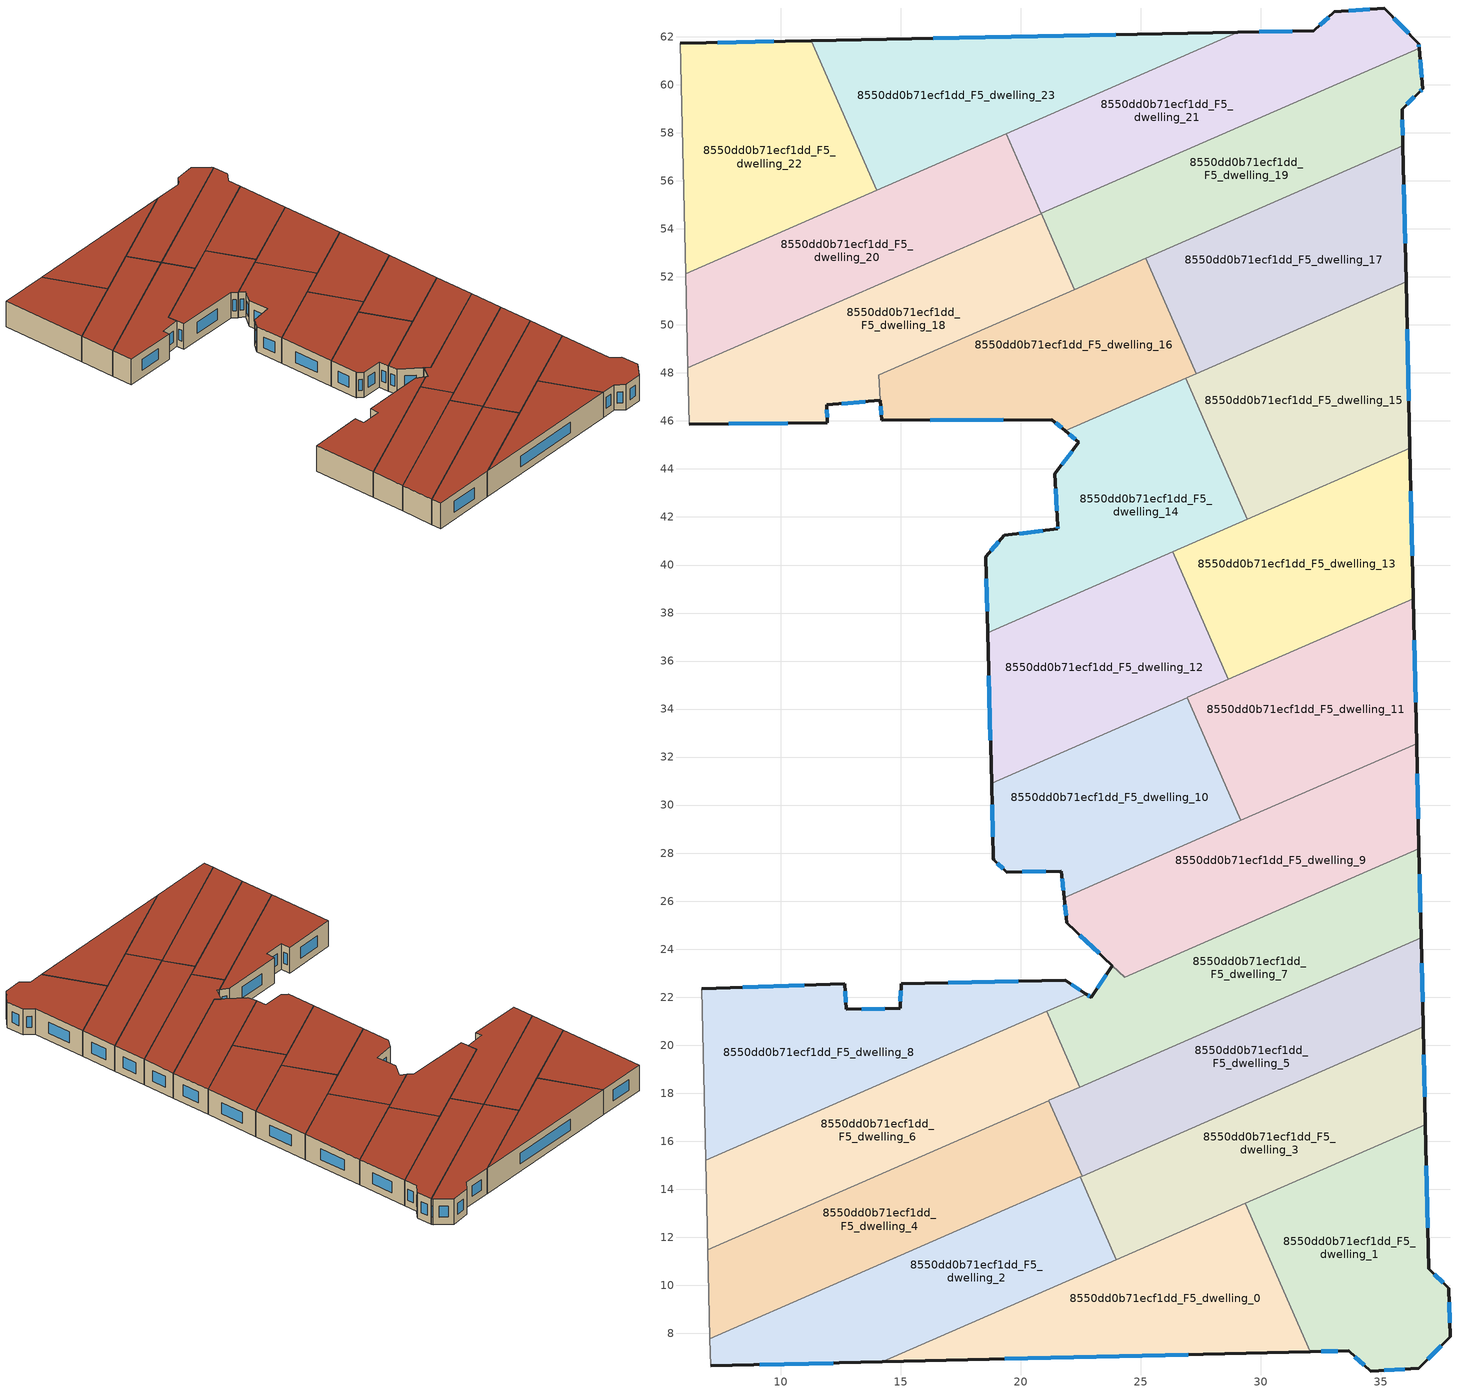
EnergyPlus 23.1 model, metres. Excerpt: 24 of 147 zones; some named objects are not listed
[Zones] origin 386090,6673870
8550dd0b71ecf1dd_F5_dwelling_0
 floor to 8550dd0b71ecf1dd_F4_dwelling_0 (EU_floor_Construction): 29.36,13.42 32.06,7.23 14.24,6.81 z15
 wall outside (EU_wall_Construction): 14.24,6.81 32.06,7.23 z15:18
 wall to 8550dd0b71ecf1dd_F5_dwelling_1 (EU_wall_Construction): 32.06,7.23 29.36,13.42 z15:18
 wall to 8550dd0b71ecf1dd_F5_dwelling_2 (EU_wall_Construction): 23.99,11.07 14.24,6.81 z15:18
 wall to 8550dd0b71ecf1dd_F5_dwelling_3 (EU_wall_Construction): 29.36,13.42 23.99,11.07 z15:18
 window (EU_Window_Construction): 19.33,6.93 26.97,7.11 z15.86:17.14
 roof outside (EU_roof_Construction): 32.06,7.23 29.36,13.42 14.24,6.81 z18
8550dd0b71ecf1dd_F5_dwelling_1
 floor to 8550dd0b71ecf1dd_F4_dwelling_1 (EU_floor_Construction): 36.85,16.7 36.99,10.68 37.84,9.87 37.89,7.87 36.58,6.54 34.58,6.43 33.66,7.27 32.06,7.23 29.36,13.42 z15
 wall outside (EU_wall_Construction): 32.06,7.23 33.66,7.27 34.58,6.43 36.58,6.54 37.89,7.87 37.84,9.87 36.99,10.68 36.85,16.7 z15:18
 wall to 8550dd0b71ecf1dd_F5_dwelling_3 (EU_wall_Construction): 36.85,16.7 29.36,13.42 z15:18
 window (EU_Window_Construction): 35.15,6.46 36,6.51 / 33.92,7.03 34.32,6.67 / 32.52,7.24 33.2,7.26 / 36.95,12.4 36.89,14.98 / 37.6,10.1 37.23,10.45 / 37.88,8.44 37.85,9.29 / 36.95,6.92 37.52,7.49 z15.86:17.14
 roof outside (EU_roof_Construction): 36.58,6.54 37.89,7.87 37.84,9.87 36.99,10.68 36.85,16.7 29.36,13.42 32.06,7.23 33.66,7.27 34.58,6.43 z18
8550dd0b71ecf1dd_F5_dwelling_10
 floor to 8550dd0b71ecf1dd_F4_dwelling_10 (EU_floor_Construction): 26.94,34.48 29.17,29.37 21.81,26.15 21.69,27.25 19.42,27.21 18.87,27.72 18.86,27.78 18.78,30.92 z15
 wall outside (EU_wall_Construction): 18.78,30.92 18.86,27.78 18.87,27.72 19.42,27.21 21.69,27.25 21.81,26.15 z15:18
 wall to 8550dd0b71ecf1dd_F5_dwelling_11 (EU_wall_Construction): 29.17,29.37 26.94,34.48 z15:18
 wall to 8550dd0b71ecf1dd_F5_dwelling_9 (EU_wall_Construction): 21.81,26.15 29.17,29.37 z15:18
 wall to 8550dd0b71ecf1dd_F5_dwelling_12 (EU_wall_Construction): 26.94,34.48 18.78,30.92 z15:18
 window (EU_Window_Construction): 21.72,26.94 21.77,26.46 / 20.07,27.22 21.04,27.24 / 19.03,27.58 19.26,27.35 / 18.81,30.02 18.84,28.68 z15.86:17.14
 roof outside (EU_roof_Construction): 29.17,29.37 26.94,34.48 18.78,30.92 18.86,27.78 18.87,27.72 19.42,27.21 21.69,27.25 21.81,26.15 z18
8550dd0b71ecf1dd_F5_dwelling_11
 floor to 8550dd0b71ecf1dd_F4_dwelling_11 (EU_floor_Construction): 36.35,38.6 36.49,32.56 29.17,29.37 26.94,34.48 z15
 wall outside (EU_wall_Construction): 36.49,32.56 36.35,38.6 z15:18
 wall to 8550dd0b71ecf1dd_F5_dwelling_13 (EU_wall_Construction): 36.35,38.6 28.65,35.23 z15:18
 wall to 8550dd0b71ecf1dd_F5_dwelling_9 (EU_wall_Construction): 29.17,29.37 36.49,32.56 z15:18
 wall to 8550dd0b71ecf1dd_F5_dwelling_12 (EU_wall_Construction): 28.65,35.23 26.94,34.48 z15:18
 window (EU_Window_Construction): 36.45,34.29 36.39,36.87 z15.86:17.14
 roof outside (EU_roof_Construction): 36.49,32.56 36.35,38.6 26.94,34.48 29.17,29.37 z18
8550dd0b71ecf1dd_F5_dwelling_12
 floor to 8550dd0b71ecf1dd_F4_dwelling_12 (EU_floor_Construction): 26.33,40.55 28.65,35.23 18.78,30.92 18.62,37.18 z15
 wall outside (EU_wall_Construction): 18.62,37.18 18.78,30.92 z15:18
 wall to 8550dd0b71ecf1dd_F5_dwelling_14 (EU_wall_Construction): 26.33,40.55 18.62,37.18 z15:18
 wall to 8550dd0b71ecf1dd_F5_dwelling_13 (EU_wall_Construction): 28.65,35.23 26.33,40.55 z15:18
 window (EU_Window_Construction): 18.67,35.39 18.74,32.71 z15.86:17.14
 roof outside (EU_roof_Construction): 28.65,35.23 26.33,40.55 18.62,37.18 18.78,30.92 z18
8550dd0b71ecf1dd_F5_dwelling_13
 floor to 8550dd0b71ecf1dd_F4_dwelling_13 (EU_floor_Construction): 36.21,44.87 36.35,38.6 28.65,35.23 26.33,40.55 z15
 wall outside (EU_wall_Construction): 36.35,38.6 36.21,44.87 z15:18
 wall to 8550dd0b71ecf1dd_F5_dwelling_15 (EU_wall_Construction): 36.21,44.87 29.44,41.91 z15:18
 wall to 8550dd0b71ecf1dd_F5_dwelling_14 (EU_wall_Construction): 29.44,41.91 26.33,40.55 z15:18
 window (EU_Window_Construction): 36.31,40.39 36.25,43.08 z15.86:17.14
 roof outside (EU_roof_Construction): 36.35,38.6 36.21,44.87 26.33,40.55 28.65,35.23 z18
8550dd0b71ecf1dd_F5_dwelling_14
 floor to 8550dd0b71ecf1dd_F4_dwelling_14 (EU_floor_Construction): 26.87,47.78 29.44,41.91 18.62,37.18 18.54,40.32 18.54,40.35 19.3,41.23 21.55,41.5 21.54,41.63 21.42,43.81 22.43,45.11 21.86,45.59 z15
 wall outside (EU_wall_Construction): 21.86,45.59 22.43,45.11 21.42,43.81 21.54,41.63 21.55,41.5 19.3,41.23 18.54,40.35 18.54,40.32 18.62,37.18 z15:18
 wall to 8550dd0b71ecf1dd_F5_dwelling_15 (EU_wall_Construction): 29.44,41.91 26.87,47.78 z15:18
 wall to 8550dd0b71ecf1dd_F5_dwelling_16 (EU_wall_Construction): 26.87,47.78 21.86,45.59 z15:18
 window (EU_Window_Construction): 18.56,39.42 18.6,38.08 / 19.09,40.98 18.76,40.6 / 20.91,41.42 19.95,41.31 / 21.55,41.59 21.55,41.54 / 21.46,43.18 21.51,42.25 / 22.14,44.74 21.71,44.18 / 22.02,45.45 22.27,45.25 z15.86:17.14
 roof outside (EU_roof_Construction): 29.44,41.91 26.87,47.78 21.86,45.59 22.43,45.11 21.42,43.81 21.54,41.63 21.55,41.5 19.3,41.23 18.54,40.35 18.54,40.32 18.62,37.18 z18
8550dd0b71ecf1dd_F5_dwelling_15
 floor to 8550dd0b71ecf1dd_F4_dwelling_15 (EU_floor_Construction): 36.05,51.79 36.21,44.87 29.44,41.91 26.87,47.78 z15
 wall outside (EU_wall_Construction): 36.21,44.87 36.05,51.79 z15:18
 wall to 8550dd0b71ecf1dd_F5_dwelling_17 (EU_wall_Construction): 36.05,51.79 27.31,47.97 z15:18
 wall to 8550dd0b71ecf1dd_F5_dwelling_16 (EU_wall_Construction): 27.31,47.97 26.87,47.78 z15:18
 window (EU_Window_Construction): 36.16,46.85 36.09,49.81 z15.86:17.14
 roof outside (EU_roof_Construction): 36.21,44.87 36.05,51.79 26.87,47.78 29.44,41.91 z18
8550dd0b71ecf1dd_F5_dwelling_16
 floor to 8550dd0b71ecf1dd_F4_dwelling_16 (EU_floor_Construction): 25.21,52.78 27.31,47.97 21.86,45.59 21.3,46.06 14.21,46.03 14.09,47.92 z15
 wall outside (EU_wall_Construction): 14.16,46.86 14.21,46.03 21.3,46.06 21.86,45.59 z15:18
 wall to 8550dd0b71ecf1dd_F5_dwelling_17 (EU_wall_Construction): 27.31,47.97 25.21,52.78 z15:18
 wall to 8550dd0b71ecf1dd_F5_dwelling_18 (EU_wall_Construction): 22.24,51.48 14.1,47.92 / 14.09,47.92 14.16,46.86 z15:18
 wall to 8550dd0b71ecf1dd_F5_dwelling_19 (EU_wall_Construction): 25.21,52.78 22.24,51.48 z15:18
 window (EU_Window_Construction): 21.46,45.92 21.7,45.72 / 16.23,46.04 19.27,46.05 / 14.17,46.62 14.19,46.27 z15.86:17.14
 roof outside (EU_roof_Construction): 27.31,47.97 25.21,52.78 14.1,47.92 14.21,46.03 21.3,46.06 21.86,45.59 z18
8550dd0b71ecf1dd_F5_dwelling_17
 floor to 8550dd0b71ecf1dd_F4_dwelling_17 (EU_floor_Construction): 35.92,57.46 36.05,51.79 27.31,47.97 25.21,52.78 z15
 wall outside (EU_wall_Construction): 36.05,51.79 35.92,57.46 z15:18
 wall to 8550dd0b71ecf1dd_F5_dwelling_19 (EU_wall_Construction): 35.92,57.46 25.21,52.78 z15:18
 window (EU_Window_Construction): 36.01,53.41 35.96,55.84 z15.86:17.14
 roof outside (EU_roof_Construction): 36.05,51.79 35.92,57.46 25.21,52.78 27.31,47.97 z18
8550dd0b71ecf1dd_F5_dwelling_18
 floor to 8550dd0b71ecf1dd_F4_dwelling_18 (EU_floor_Construction): 20.85,54.64 22.23,51.48 14.09,47.92 14.16,46.86 11.91,46.67 11.94,45.93 6.18,45.86 6.13,48.21 z15
 wall outside (EU_wall_Construction): 6.18,45.86 11.94,45.93 11.91,46.67 14.16,46.86 z15:18
 wall adiabatic (EU_wall_Construction): 6.13,48.21 6.18,45.86 z15:18
 wall to 8550dd0b71ecf1dd_F5_dwelling_19 (EU_wall_Construction): 22.23,51.48 20.85,54.64 z15:18
 wall to 8550dd0b71ecf1dd_F5_dwelling_20 (EU_wall_Construction): 20.85,54.64 6.13,48.21 z15:18
 window (EU_Window_Construction): 12.55,46.73 13.52,46.8 / 11.93,46.15 11.92,46.46 / 7.83,45.88 10.3,45.91 z15.86:17.14
 roof outside (EU_roof_Construction): 22.23,51.48 20.85,54.64 6.13,48.21 6.18,45.86 11.94,45.93 11.91,46.67 14.16,46.86 14.09,47.92 z18
8550dd0b71ecf1dd_F5_dwelling_19
 floor to 8550dd0b71ecf1dd_F4_dwelling_19 (EU_floor_Construction): 36.59,61.52 36.74,59.85 36.6,59.7 35.88,58.98 35.92,57.46 22.23,51.48 20.85,54.64 z15
 wall outside (EU_wall_Construction): 35.92,57.46 35.88,58.98 36.6,59.7 36.74,59.85 36.59,61.52 z15:18
 wall to 8550dd0b71ecf1dd_F5_dwelling_21 (EU_wall_Construction): 36.59,61.52 20.85,54.64 z15:18
 window (EU_Window_Construction): 36.09,59.18 36.39,59.49 / 35.91,57.89 35.89,58.54 / 36.7,60.33 36.63,61.04 / 36.64,59.74 36.7,59.81 z15.86:17.14
 roof outside (EU_roof_Construction): 35.92,57.46 35.88,58.98 36.6,59.7 36.74,59.85 36.59,61.52 20.85,54.64 22.23,51.48 z18
8550dd0b71ecf1dd_F5_dwelling_2
 floor to 8550dd0b71ecf1dd_F4_dwelling_2 (EU_floor_Construction): 22.48,14.51 23.99,11.07 14.24,6.81 7.08,6.64 7.06,7.77 z15
 wall outside (EU_wall_Construction): 7.08,6.64 14.24,6.81 z15:18
 wall adiabatic (EU_wall_Construction): 7.06,7.77 7.08,6.64 z15:18
 wall to 8550dd0b71ecf1dd_F5_dwelling_3 (EU_wall_Construction): 23.99,11.07 22.48,14.51 z15:18
 wall to 8550dd0b71ecf1dd_F5_dwelling_4 (EU_wall_Construction): 22.48,14.51 7.06,7.77 z15:18
 window (EU_Window_Construction): 9.13,6.69 12.19,6.76 z15.86:17.14
 roof outside (EU_roof_Construction): 23.99,11.07 22.48,14.51 7.06,7.77 7.08,6.64 14.24,6.81 z18
8550dd0b71ecf1dd_F5_dwelling_20
 floor to 8550dd0b71ecf1dd_F4_dwelling_20 (EU_floor_Construction): 19.39,57.97 20.85,54.64 6.13,48.21 6.04,52.14 z15
 wall to 8550dd0b71ecf1dd_F5_dwelling_21 (EU_wall_Construction): 20.85,54.64 19.39,57.97 z15:18
 wall adiabatic (EU_wall_Construction): 6.04,52.14 6.13,48.21 z15:18
 wall to 8550dd0b71ecf1dd_F5_dwelling_22 (EU_wall_Construction): 14,55.62 6.04,52.14 z15:18
 wall to 8550dd0b71ecf1dd_F5_dwelling_23 (EU_wall_Construction): 19.39,57.97 14,55.62 z15:18
 roof outside (EU_roof_Construction): 20.85,54.64 19.39,57.97 6.04,52.14 6.13,48.21 z18
8550dd0b71ecf1dd_F5_dwelling_21
 floor to 8550dd0b71ecf1dd_F4_dwelling_21 (EU_floor_Construction): 35.14,63.2 36.57,61.72 36.59,61.52 20.85,54.64 19.39,57.97 29.03,62.19 32.22,62.25 33.06,63.05 z15
 wall outside (EU_wall_Construction): 36.59,61.52 36.57,61.72 35.14,63.2 33.06,63.05 32.22,62.25 29.03,62.19 z15:18
 wall to 8550dd0b71ecf1dd_F5_dwelling_23 (EU_wall_Construction): 29.03,62.19 19.39,57.97 z15:18
 window (EU_Window_Construction): 34.54,63.16 33.66,63.09 / 36.16,62.14 35.55,62.78 / 36.59,61.58 36.58,61.66 / 31.31,62.23 29.94,62.21 / 32.82,62.82 32.46,62.48 z15.86:17.14
 roof outside (EU_roof_Construction): 36.59,61.52 36.57,61.72 35.14,63.2 33.06,63.05 32.22,62.25 29.03,62.19 19.39,57.97 20.85,54.64 z18
8550dd0b71ecf1dd_F5_dwelling_22
 floor to 8550dd0b71ecf1dd_F4_dwelling_22 (EU_floor_Construction): 11.28,61.84 14,55.62 6.04,52.14 5.82,61.73 z15
 wall outside (EU_wall_Construction): 11.28,61.84 5.82,61.73 z15:18
 wall to 8550dd0b71ecf1dd_F5_dwelling_23 (EU_wall_Construction): 14,55.62 11.28,61.84 z15:18
 wall adiabatic (EU_wall_Construction): 5.82,61.73 6.04,52.14 z15:18
 window (EU_Window_Construction): 9.72,61.81 7.38,61.76 z15.86:17.14
 roof outside (EU_roof_Construction): 14,55.62 11.28,61.84 5.82,61.73 6.04,52.14 z18
8550dd0b71ecf1dd_F5_dwelling_23
 floor to 8550dd0b71ecf1dd_F4_dwelling_23 (EU_floor_Construction): 29.03,62.19 14,55.62 11.28,61.84 z15
 wall outside (EU_wall_Construction): 29.03,62.19 11.28,61.84 z15:18
 window (EU_Window_Construction): 23.96,62.09 16.35,61.94 z15.86:17.14
 roof outside (EU_roof_Construction): 29.03,62.19 11.28,61.84 14,55.62 z18
8550dd0b71ecf1dd_F5_dwelling_3
 floor to 8550dd0b71ecf1dd_F4_dwelling_3 (EU_floor_Construction): 36.76,20.76 36.85,16.7 23.99,11.07 22.48,14.51 z15
 wall outside (EU_wall_Construction): 36.85,16.7 36.76,20.76 z15:18
 wall to 8550dd0b71ecf1dd_F5_dwelling_5 (EU_wall_Construction): 36.76,20.76 22.56,14.55 z15:18
 wall to 8550dd0b71ecf1dd_F5_dwelling_4 (EU_wall_Construction): 22.55,14.55 22.48,14.51 z15:18
 window (EU_Window_Construction): 36.83,17.86 36.79,19.6 z15.86:17.14
 roof outside (EU_roof_Construction): 36.85,16.7 36.76,20.76 22.48,14.51 23.99,11.07 z18
8550dd0b71ecf1dd_F5_dwelling_4
 floor to 8550dd0b71ecf1dd_F4_dwelling_4 (EU_floor_Construction): 21.18,17.7 22.55,14.55 7.06,7.77 6.97,11.49 z15
 wall adiabatic (EU_wall_Construction): 6.97,11.49 7.06,7.77 z15:18
 wall to 8550dd0b71ecf1dd_F5_dwelling_5 (EU_wall_Construction): 22.55,14.55 21.18,17.7 z15:18
 wall to 8550dd0b71ecf1dd_F5_dwelling_6 (EU_wall_Construction): 21.18,17.7 6.97,11.49 z15:18
 roof outside (EU_roof_Construction): 22.55,14.55 21.18,17.7 6.97,11.49 7.06,7.77 z18
8550dd0b71ecf1dd_F5_dwelling_5
 floor to 8550dd0b71ecf1dd_F4_dwelling_5 (EU_floor_Construction): 36.68,24.47 36.76,20.76 22.55,14.55 21.18,17.7 z15
 wall outside (EU_wall_Construction): 36.76,20.76 36.68,24.47 z15:18
 wall to 8550dd0b71ecf1dd_F5_dwelling_7 (EU_wall_Construction): 36.68,24.47 22.46,18.26 z15:18
 wall to 8550dd0b71ecf1dd_F5_dwelling_6 (EU_wall_Construction): 22.46,18.26 21.18,17.7 z15:18
 window (EU_Window_Construction): 36.74,21.82 36.7,23.41 z15.86:17.14
 roof outside (EU_roof_Construction): 36.76,20.76 36.68,24.47 21.18,17.7 22.55,14.55 z18
8550dd0b71ecf1dd_F5_dwelling_6
 floor to 8550dd0b71ecf1dd_F4_dwelling_6 (EU_floor_Construction): 21.09,21.41 22.46,18.26 6.97,11.49 6.89,15.2 z15
 wall adiabatic (EU_wall_Construction): 6.89,15.2 6.97,11.49 z15:18
 wall to 8550dd0b71ecf1dd_F5_dwelling_7 (EU_wall_Construction): 22.46,18.26 21.09,21.41 z15:18
 wall to 8550dd0b71ecf1dd_F5_dwelling_8 (EU_wall_Construction): 21.09,21.41 6.89,15.2 z15:18
 roof outside (EU_roof_Construction): 22.46,18.26 21.09,21.41 6.89,15.2 6.97,11.49 z18
8550dd0b71ecf1dd_F5_dwelling_7
 floor to 8550dd0b71ecf1dd_F4_dwelling_7 (EU_floor_Construction): 36.59,28.18 36.68,24.47 22.46,18.26 21.09,21.41 22.73,22.12 22.93,21.99 23.81,23.31 24.33,22.82 z15
 wall outside (EU_wall_Construction): 36.68,24.47 36.59,28.18 / 23.81,23.31 22.93,21.99 22.73,22.12 z15:18
 wall to 8550dd0b71ecf1dd_F5_dwelling_9 (EU_wall_Construction): 36.59,28.18 24.33,22.82 23.81,23.31 z15:18
 wall to 8550dd0b71ecf1dd_F5_dwelling_8 (EU_wall_Construction): 22.73,22.12 21.09,21.41 z15:18
 window (EU_Window_Construction): 36.65,25.53 36.61,27.12 / 22.87,22.03 22.79,22.09 / 23.56,22.93 23.18,22.37 z15.86:17.14
 roof outside (EU_roof_Construction): 36.68,24.47 36.59,28.18 24.33,22.82 23.81,23.31 22.93,21.99 22.73,22.12 21.09,21.41 22.46,18.26 z18
8550dd0b71ecf1dd_F5_dwelling_8
 floor to 8550dd0b71ecf1dd_F4_dwelling_8 (EU_floor_Construction): 22.73,22.12 6.89,15.2 6.72,22.36 12.68,22.55 12.73,21.49 14.98,21.53 15.02,22.56 21.86,22.71 z15
 wall outside (EU_wall_Construction): 22.73,22.12 21.86,22.71 15.02,22.56 14.98,21.53 12.73,21.49 12.68,22.55 6.72,22.36 z15:18
 wall adiabatic (EU_wall_Construction): 6.72,22.36 6.89,15.2 z15:18
 window (EU_Window_Construction): 10.98,22.5 8.42,22.41 / 12.72,21.79 12.69,22.25 / 14.34,21.52 13.37,21.5 / 15.01,22.26 14.99,21.82 / 19.91,22.67 16.97,22.6 / 22.48,22.29 22.11,22.54 z15.86:17.14
 roof outside (EU_roof_Construction): 22.73,22.12 21.86,22.71 15.02,22.56 14.98,21.53 12.73,21.49 12.68,22.55 6.72,22.36 6.89,15.2 z18
8550dd0b71ecf1dd_F5_dwelling_9
 floor to 8550dd0b71ecf1dd_F4_dwelling_9 (EU_floor_Construction): 36.49,32.56 36.59,28.18 24.33,22.82 21.92,25.1 21.81,26.15 z15
 wall outside (EU_wall_Construction): 21.81,26.15 21.92,25.1 23.81,23.31 / 36.59,28.18 36.49,32.56 z15:18
 window (EU_Window_Construction): 21.84,25.85 21.89,25.4 / 36.56,29.44 36.52,31.31 / 22.46,24.59 23.27,23.82 z15.86:17.14
 roof outside (EU_roof_Construction): 36.59,28.18 36.49,32.56 21.81,26.15 21.92,25.1 24.33,22.82 z18
[Building]
EU S2 Campaign: North Axis=0; Terrain=City; Solar Distribution=FullExterior
[Site:Location]
Helsinki-Vantaa.AP: Latitude=60.317; Longitude=24.963; Time Zone=2; Elevation=54.6
[SizingPeriod:WeatherFileDays]
AnnualSizingPeriod: Begin Month=1; Begin Day of Month=1; End Month=12; End Day of Month=31; Day of Week for Start Day=Monday; Use Weather File Daylight Saving Period=No; Use Weather File Rain and Snow Indicators=No
[MATERIAL]
EU_InternalMass_Material: Roughness=MediumRough; Thickness=0.1; Conductivity=1; Density=1800; Specific Heat=900; Thermal Absorptance=0.9; Solar Absorptance=0.7; Visible Absorptance=0.7
[MATERIAL:NOMASS] Roughness=MediumRough; Thermal Absorptance=0.9; Solar Absorptance=0.7; Visible Absorptance=0.7
Name | Thermal Resistance
EU_wall_NoMass | 1.10183
EU_roof_NoMass; EU_floor_NoMass | 1.70606
[WINDOWMATERIAL:SIMPLEGLAZINGSYSTEM]
EU_Window_SimpleGlazing: UFactor=3.11035; Solar Heat Gain Coefficient=0.8; Visible Transmittance=0.8
[CONSTRUCTION]
EU_wall_Construction: EU_wall_NoMass
EU_roof_Construction: EU_roof_NoMass
EU_floor_Construction: EU_floor_NoMass
EU_Window_Construction: EU_Window_SimpleGlazing
EU_InternalMass_Construction: EU_InternalMass_Material
[ZONE] Type=1; Multiplier=1; Ceiling Height=autocalculate; Floor Area=autocalculate; Part of Total Floor Area=Yes
Name | Volume
8550dd0b71ecf1dd_F5_dwelling_0 | 167.086
8550dd0b71ecf1dd_F5_dwelling_1 | 167.07
8550dd0b71ecf1dd_F5_dwelling_10 | 152.922
8550dd0b71ecf1dd_F5_dwelling_11 | 152.933
8550dd0b71ecf1dd_F5_dwelling_12 | 167.065
8550dd0b71ecf1dd_F5_dwelling_13; 8550dd0b71ecf1dd_F5_dwelling_15 | 167.101
8550dd0b71ecf1dd_F5_dwelling_14 | 167.121
8550dd0b71ecf1dd_F5_dwelling_16 | 158.763
8550dd0b71ecf1dd_F5_dwelling_17 | 167.071
8550dd0b71ecf1dd_F5_dwelling_18 | 175.412
8550dd0b71ecf1dd_F5_dwelling_19; 8550dd0b71ecf1dd_F5_dwelling_3 | 167.09
8550dd0b71ecf1dd_F5_dwelling_2 | 167.093
8550dd0b71ecf1dd_F5_dwelling_20 | 167.083
8550dd0b71ecf1dd_F5_dwelling_21 | 167.095
8550dd0b71ecf1dd_F5_dwelling_22 | 167.094
8550dd0b71ecf1dd_F5_dwelling_23 | 167.108
8550dd0b71ecf1dd_F5_dwelling_4 | 167.112
8550dd0b71ecf1dd_F5_dwelling_5 | 167.111
8550dd0b71ecf1dd_F5_dwelling_6 | 167.076
8550dd0b71ecf1dd_F5_dwelling_7 | 168.354
8550dd0b71ecf1dd_F5_dwelling_8 | 179.109
8550dd0b71ecf1dd_F5_dwelling_9 | 182.156
[INTERNALMASS] Construction=EU_InternalMass_Construction
Name | Zone or ZoneList | Surface Area
8550dd0b71ecf1dd_F5_dwelling_0_EU_InternalMass | 8550dd0b71ecf1dd_F5_dwelling_0 | 55.695
8550dd0b71ecf1dd_F5_dwelling_1_EU_InternalMass | 8550dd0b71ecf1dd_F5_dwelling_1 | 55.6894
8550dd0b71ecf1dd_F5_dwelling_2_EU_InternalMass | 8550dd0b71ecf1dd_F5_dwelling_2 | 55.6995
8550dd0b71ecf1dd_F5_dwelling_3_EU_InternalMass | 8550dd0b71ecf1dd_F5_dwelling_3 | 55.6965
8550dd0b71ecf1dd_F5_dwelling_4_EU_InternalMass | 8550dd0b71ecf1dd_F5_dwelling_4 | 55.7027
8550dd0b71ecf1dd_F5_dwelling_5_EU_InternalMass | 8550dd0b71ecf1dd_F5_dwelling_5 | 55.7027
8550dd0b71ecf1dd_F5_dwelling_6_EU_InternalMass | 8550dd0b71ecf1dd_F5_dwelling_6 | 55.6932
8550dd0b71ecf1dd_F5_dwelling_7_EU_InternalMass | 8550dd0b71ecf1dd_F5_dwelling_7 | 56.1176
8550dd0b71ecf1dd_F5_dwelling_8_EU_InternalMass | 8550dd0b71ecf1dd_F5_dwelling_8 | 59.7071
8550dd0b71ecf1dd_F5_dwelling_9_EU_InternalMass | 8550dd0b71ecf1dd_F5_dwelling_9 | 60.7215
8550dd0b71ecf1dd_F5_dwelling_10_EU_InternalMass | 8550dd0b71ecf1dd_F5_dwelling_10 | 50.974
8550dd0b71ecf1dd_F5_dwelling_11_EU_InternalMass | 8550dd0b71ecf1dd_F5_dwelling_11 | 50.9782
8550dd0b71ecf1dd_F5_dwelling_12_EU_InternalMass | 8550dd0b71ecf1dd_F5_dwelling_12 | 55.6883
8550dd0b71ecf1dd_F5_dwelling_13_EU_InternalMass | 8550dd0b71ecf1dd_F5_dwelling_13 | 55.6998
8550dd0b71ecf1dd_F5_dwelling_14_EU_InternalMass | 8550dd0b71ecf1dd_F5_dwelling_14 | 55.7065
8550dd0b71ecf1dd_F5_dwelling_15_EU_InternalMass | 8550dd0b71ecf1dd_F5_dwelling_15 | 55.7006
8550dd0b71ecf1dd_F5_dwelling_16_EU_InternalMass | 8550dd0b71ecf1dd_F5_dwelling_16 | 52.9204
8550dd0b71ecf1dd_F5_dwelling_17_EU_InternalMass | 8550dd0b71ecf1dd_F5_dwelling_17 | 55.6892
8550dd0b71ecf1dd_F5_dwelling_18_EU_InternalMass | 8550dd0b71ecf1dd_F5_dwelling_18 | 58.4704
8550dd0b71ecf1dd_F5_dwelling_19_EU_InternalMass | 8550dd0b71ecf1dd_F5_dwelling_19 | 55.6969
8550dd0b71ecf1dd_F5_dwelling_20_EU_InternalMass | 8550dd0b71ecf1dd_F5_dwelling_20 | 55.6941
8550dd0b71ecf1dd_F5_dwelling_21_EU_InternalMass | 8550dd0b71ecf1dd_F5_dwelling_21 | 55.698
8550dd0b71ecf1dd_F5_dwelling_22_EU_InternalMass | 8550dd0b71ecf1dd_F5_dwelling_22 | 55.6993
8550dd0b71ecf1dd_F5_dwelling_23_EU_InternalMass | 8550dd0b71ecf1dd_F5_dwelling_23 | 55.7009
[OTHEREQUIPMENT] Fuel Type=Electricity; Design Level Calculation Method=Watts/Area; Power per Zone Floor Area=1; Fraction Latent=0; Fraction Radiant=0; Fraction Lost=0; Carbon Dioxide Generation Rate=0; EndUse Subcategory=EU_Step8_InternalGains
Name | Zone or ZoneList or Space or SpaceList | Schedule
EU_Step8_InternalGain_8550dd0b71ecf1dd_F5_dwelling_0_f000 | 8550dd0b71ecf1dd_F5_dwelling_0 | EU_Step8_GainSchedule_8550dd0b71ecf1dd_F5_dwelling_0_f000
EU_Step8_InternalGain_8550dd0b71ecf1dd_F5_dwelling_1_f000 | 8550dd0b71ecf1dd_F5_dwelling_1 | EU_Step8_GainSchedule_8550dd0b71ecf1dd_F5_dwelling_1_f000
EU_Step8_InternalGain_8550dd0b71ecf1dd_F5_dwelling_2_f000 | 8550dd0b71ecf1dd_F5_dwelling_2 | EU_Step8_GainSchedule_8550dd0b71ecf1dd_F5_dwelling_2_f000
EU_Step8_InternalGain_8550dd0b71ecf1dd_F5_dwelling_3_f000 | 8550dd0b71ecf1dd_F5_dwelling_3 | EU_Step8_GainSchedule_8550dd0b71ecf1dd_F5_dwelling_3_f000
EU_Step8_InternalGain_8550dd0b71ecf1dd_F5_dwelling_4_f000 | 8550dd0b71ecf1dd_F5_dwelling_4 | EU_Step8_GainSchedule_8550dd0b71ecf1dd_F5_dwelling_4_f000
EU_Step8_InternalGain_8550dd0b71ecf1dd_F5_dwelling_5_f000 | 8550dd0b71ecf1dd_F5_dwelling_5 | EU_Step8_GainSchedule_8550dd0b71ecf1dd_F5_dwelling_5_f000
EU_Step8_InternalGain_8550dd0b71ecf1dd_F5_dwelling_6_f000 | 8550dd0b71ecf1dd_F5_dwelling_6 | EU_Step8_GainSchedule_8550dd0b71ecf1dd_F5_dwelling_6_f000
EU_Step8_InternalGain_8550dd0b71ecf1dd_F5_dwelling_7_f000 | 8550dd0b71ecf1dd_F5_dwelling_7 | EU_Step8_GainSchedule_8550dd0b71ecf1dd_F5_dwelling_7_f000
EU_Step8_InternalGain_8550dd0b71ecf1dd_F5_dwelling_8_f000 | 8550dd0b71ecf1dd_F5_dwelling_8 | EU_Step8_GainSchedule_8550dd0b71ecf1dd_F5_dwelling_8_f000
EU_Step8_InternalGain_8550dd0b71ecf1dd_F5_dwelling_9_f000 | 8550dd0b71ecf1dd_F5_dwelling_9 | EU_Step8_GainSchedule_8550dd0b71ecf1dd_F5_dwelling_9_f000
EU_Step8_InternalGain_8550dd0b71ecf1dd_F5_dwelling_10_f000 | 8550dd0b71ecf1dd_F5_dwelling_10 | EU_Step8_GainSchedule_8550dd0b71ecf1dd_F5_dwelling_10_f000
EU_Step8_InternalGain_8550dd0b71ecf1dd_F5_dwelling_11_f000 | 8550dd0b71ecf1dd_F5_dwelling_11 | EU_Step8_GainSchedule_8550dd0b71ecf1dd_F5_dwelling_11_f000
EU_Step8_InternalGain_8550dd0b71ecf1dd_F5_dwelling_12_f000 | 8550dd0b71ecf1dd_F5_dwelling_12 | EU_Step8_GainSchedule_8550dd0b71ecf1dd_F5_dwelling_12_f000
EU_Step8_InternalGain_8550dd0b71ecf1dd_F5_dwelling_13_f000 | 8550dd0b71ecf1dd_F5_dwelling_13 | EU_Step8_GainSchedule_8550dd0b71ecf1dd_F5_dwelling_13_f000
EU_Step8_InternalGain_8550dd0b71ecf1dd_F5_dwelling_14_f000 | 8550dd0b71ecf1dd_F5_dwelling_14 | EU_Step8_GainSchedule_8550dd0b71ecf1dd_F5_dwelling_14_f000
EU_Step8_InternalGain_8550dd0b71ecf1dd_F5_dwelling_15_f000 | 8550dd0b71ecf1dd_F5_dwelling_15 | EU_Step8_GainSchedule_8550dd0b71ecf1dd_F5_dwelling_15_f000
EU_Step8_InternalGain_8550dd0b71ecf1dd_F5_dwelling_16_f000 | 8550dd0b71ecf1dd_F5_dwelling_16 | EU_Step8_GainSchedule_8550dd0b71ecf1dd_F5_dwelling_16_f000
EU_Step8_InternalGain_8550dd0b71ecf1dd_F5_dwelling_17_f000 | 8550dd0b71ecf1dd_F5_dwelling_17 | EU_Step8_GainSchedule_8550dd0b71ecf1dd_F5_dwelling_17_f000
EU_Step8_InternalGain_8550dd0b71ecf1dd_F5_dwelling_18_f000 | 8550dd0b71ecf1dd_F5_dwelling_18 | EU_Step8_GainSchedule_8550dd0b71ecf1dd_F5_dwelling_18_f000
EU_Step8_InternalGain_8550dd0b71ecf1dd_F5_dwelling_19_f000 | 8550dd0b71ecf1dd_F5_dwelling_19 | EU_Step8_GainSchedule_8550dd0b71ecf1dd_F5_dwelling_19_f000
EU_Step8_InternalGain_8550dd0b71ecf1dd_F5_dwelling_20_f000 | 8550dd0b71ecf1dd_F5_dwelling_20 | EU_Step8_GainSchedule_8550dd0b71ecf1dd_F5_dwelling_20_f000
EU_Step8_InternalGain_8550dd0b71ecf1dd_F5_dwelling_21_f000 | 8550dd0b71ecf1dd_F5_dwelling_21 | EU_Step8_GainSchedule_8550dd0b71ecf1dd_F5_dwelling_21_f000
EU_Step8_InternalGain_8550dd0b71ecf1dd_F5_dwelling_22_f000 | 8550dd0b71ecf1dd_F5_dwelling_22 | EU_Step8_GainSchedule_8550dd0b71ecf1dd_F5_dwelling_22_f000
EU_Step8_InternalGain_8550dd0b71ecf1dd_F5_dwelling_23_f000 | 8550dd0b71ecf1dd_F5_dwelling_23 | EU_Step8_GainSchedule_8550dd0b71ecf1dd_F5_dwelling_23_f000
[ZONEVENTILATION:DESIGNFLOWRATE] Schedule=EU_AlwaysOn; Design Flow Rate Calculation Method=AirChanges/Hour; Air Changes per Hour=0.756316; Ventilation Type=Natural; Fan Pressure Rise=0; Fan Total Efficiency=1; Constant Term Coefficient=1; Temperature Term Coefficient=0; Velocity Term Coefficient=0; Velocity Squared Term Coefficient=0; Minimum Indoor Temperature=-100; Maximum Indoor Temperature=100; Delta Temperature=-100; Minimum Outdoor Temperature=-100; Maximum Outdoor Temperature=100; Maximum Wind Speed=40
Name | Zone or ZoneList or Space or SpaceList
EU_ConstantAir_8550dd0b71ecf1dd_F5_dwelling_0 | 8550dd0b71ecf1dd_F5_dwelling_0
EU_ConstantAir_8550dd0b71ecf1dd_F5_dwelling_1 | 8550dd0b71ecf1dd_F5_dwelling_1
EU_ConstantAir_8550dd0b71ecf1dd_F5_dwelling_2 | 8550dd0b71ecf1dd_F5_dwelling_2
EU_ConstantAir_8550dd0b71ecf1dd_F5_dwelling_3 | 8550dd0b71ecf1dd_F5_dwelling_3
EU_ConstantAir_8550dd0b71ecf1dd_F5_dwelling_4 | 8550dd0b71ecf1dd_F5_dwelling_4
EU_ConstantAir_8550dd0b71ecf1dd_F5_dwelling_5 | 8550dd0b71ecf1dd_F5_dwelling_5
EU_ConstantAir_8550dd0b71ecf1dd_F5_dwelling_6 | 8550dd0b71ecf1dd_F5_dwelling_6
EU_ConstantAir_8550dd0b71ecf1dd_F5_dwelling_7 | 8550dd0b71ecf1dd_F5_dwelling_7
EU_ConstantAir_8550dd0b71ecf1dd_F5_dwelling_8 | 8550dd0b71ecf1dd_F5_dwelling_8
EU_ConstantAir_8550dd0b71ecf1dd_F5_dwelling_9 | 8550dd0b71ecf1dd_F5_dwelling_9
EU_ConstantAir_8550dd0b71ecf1dd_F5_dwelling_10 | 8550dd0b71ecf1dd_F5_dwelling_10
EU_ConstantAir_8550dd0b71ecf1dd_F5_dwelling_11 | 8550dd0b71ecf1dd_F5_dwelling_11
EU_ConstantAir_8550dd0b71ecf1dd_F5_dwelling_12 | 8550dd0b71ecf1dd_F5_dwelling_12
EU_ConstantAir_8550dd0b71ecf1dd_F5_dwelling_13 | 8550dd0b71ecf1dd_F5_dwelling_13
EU_ConstantAir_8550dd0b71ecf1dd_F5_dwelling_14 | 8550dd0b71ecf1dd_F5_dwelling_14
EU_ConstantAir_8550dd0b71ecf1dd_F5_dwelling_15 | 8550dd0b71ecf1dd_F5_dwelling_15
EU_ConstantAir_8550dd0b71ecf1dd_F5_dwelling_16 | 8550dd0b71ecf1dd_F5_dwelling_16
EU_ConstantAir_8550dd0b71ecf1dd_F5_dwelling_17 | 8550dd0b71ecf1dd_F5_dwelling_17
EU_ConstantAir_8550dd0b71ecf1dd_F5_dwelling_18 | 8550dd0b71ecf1dd_F5_dwelling_18
EU_ConstantAir_8550dd0b71ecf1dd_F5_dwelling_19 | 8550dd0b71ecf1dd_F5_dwelling_19
EU_ConstantAir_8550dd0b71ecf1dd_F5_dwelling_20 | 8550dd0b71ecf1dd_F5_dwelling_20
EU_ConstantAir_8550dd0b71ecf1dd_F5_dwelling_21 | 8550dd0b71ecf1dd_F5_dwelling_21
EU_ConstantAir_8550dd0b71ecf1dd_F5_dwelling_22 | 8550dd0b71ecf1dd_F5_dwelling_22
EU_ConstantAir_8550dd0b71ecf1dd_F5_dwelling_23 | 8550dd0b71ecf1dd_F5_dwelling_23
[HVACTEMPLATE:ZONE:IDEALLOADSAIRSYSTEM] System Availability Schedule=EU_AlwaysOn; Maximum Heating Supply Air Temperature=50; Minimum Cooling Supply Air Temperature=13; Maximum Heating Supply Air Humidity Ratio=0.0156; Minimum Cooling Supply Air Humidity Ratio=0.0077; Heating Limit=NoLimit; Cooling Limit=NoLimit; Heating Availability Schedule=EU_AlwaysOn; Cooling Availability Schedule=EU_CoolingOff; Dehumidification Control Type=ConstantSensibleHeatRatio; Cooling Sensible Heat Ratio=0.7; Dehumidification Setpoint=60; Humidification Control Type=None; Humidification Setpoint=30; Outdoor Air Method=None; Outdoor Air Flow Rate per Person=0.00944; Outdoor Air Flow Rate per Zone Floor Area=0; Outdoor Air Flow Rate per Zone=0; Demand Controlled Ventilation Type=None; Outdoor Air Economizer Type=NoEconomizer; Heat Recovery Type=None; Sensible Heat Recovery Effectiveness=0.7; Latent Heat Recovery Effectiveness=0.65
Name | Template Thermostat
8550dd0b71ecf1dd_F5_dwelling_0 | EU_HeatOnly_8550dd0b71ecf1dd_F5_dwelling_0
8550dd0b71ecf1dd_F5_dwelling_1 | EU_HeatOnly_8550dd0b71ecf1dd_F5_dwelling_1
8550dd0b71ecf1dd_F5_dwelling_2 | EU_HeatOnly_8550dd0b71ecf1dd_F5_dwelling_2
8550dd0b71ecf1dd_F5_dwelling_3 | EU_HeatOnly_8550dd0b71ecf1dd_F5_dwelling_3
8550dd0b71ecf1dd_F5_dwelling_4 | EU_HeatOnly_8550dd0b71ecf1dd_F5_dwelling_4
8550dd0b71ecf1dd_F5_dwelling_5 | EU_HeatOnly_8550dd0b71ecf1dd_F5_dwelling_5
8550dd0b71ecf1dd_F5_dwelling_6 | EU_HeatOnly_8550dd0b71ecf1dd_F5_dwelling_6
8550dd0b71ecf1dd_F5_dwelling_7 | EU_HeatOnly_8550dd0b71ecf1dd_F5_dwelling_7
8550dd0b71ecf1dd_F5_dwelling_8 | EU_HeatOnly_8550dd0b71ecf1dd_F5_dwelling_8
8550dd0b71ecf1dd_F5_dwelling_9 | EU_HeatOnly_8550dd0b71ecf1dd_F5_dwelling_9
8550dd0b71ecf1dd_F5_dwelling_10 | EU_HeatOnly_8550dd0b71ecf1dd_F5_dwelling_10
8550dd0b71ecf1dd_F5_dwelling_11 | EU_HeatOnly_8550dd0b71ecf1dd_F5_dwelling_11
8550dd0b71ecf1dd_F5_dwelling_12 | EU_HeatOnly_8550dd0b71ecf1dd_F5_dwelling_12
8550dd0b71ecf1dd_F5_dwelling_13 | EU_HeatOnly_8550dd0b71ecf1dd_F5_dwelling_13
8550dd0b71ecf1dd_F5_dwelling_14 | EU_HeatOnly_8550dd0b71ecf1dd_F5_dwelling_14
8550dd0b71ecf1dd_F5_dwelling_15 | EU_HeatOnly_8550dd0b71ecf1dd_F5_dwelling_15
8550dd0b71ecf1dd_F5_dwelling_16 | EU_HeatOnly_8550dd0b71ecf1dd_F5_dwelling_16
8550dd0b71ecf1dd_F5_dwelling_17 | EU_HeatOnly_8550dd0b71ecf1dd_F5_dwelling_17
8550dd0b71ecf1dd_F5_dwelling_18 | EU_HeatOnly_8550dd0b71ecf1dd_F5_dwelling_18
8550dd0b71ecf1dd_F5_dwelling_19 | EU_HeatOnly_8550dd0b71ecf1dd_F5_dwelling_19
8550dd0b71ecf1dd_F5_dwelling_20 | EU_HeatOnly_8550dd0b71ecf1dd_F5_dwelling_20
8550dd0b71ecf1dd_F5_dwelling_21 | EU_HeatOnly_8550dd0b71ecf1dd_F5_dwelling_21
8550dd0b71ecf1dd_F5_dwelling_22 | EU_HeatOnly_8550dd0b71ecf1dd_F5_dwelling_22
8550dd0b71ecf1dd_F5_dwelling_23 | EU_HeatOnly_8550dd0b71ecf1dd_F5_dwelling_23
[SIZING:ZONE] Zone Cooling Design Supply Air Temperature Input Method=SupplyAirTemperature; Zone Cooling Design Supply Air Temperature=13; Zone Heating Design Supply Air Temperature Input Method=SupplyAirTemperature; Zone Heating Design Supply Air Temperature=50; Zone Cooling Design Supply Air Humidity Ratio=0.008; Zone Heating Design Supply Air Humidity Ratio=0.008; Cooling Design Air Flow Method=DesignDay; Cooling Design Air Flow Rate=0; Cooling Minimum Air Flow per Zone Floor Area=0.000762; Cooling Minimum Air Flow=0; Cooling Minimum Air Flow Fraction=0.2; Heating Design Air Flow Method=DesignDay; Heating Design Air Flow Rate=0; Heating Maximum Air Flow per Zone Floor Area=0.002032; Heating Maximum Air Flow=0.141576; Heating Maximum Air Flow Fraction=0.3; Account for Dedicated Outdoor Air System=No; Dedicated Outdoor Air System Control Strategy=NeutralSupplyAir; Dedicated Outdoor Air Low Setpoint Temperature for Design=autosize; Dedicated Outdoor Air High Setpoint Temperature for Design=autosize; Zone Load Sizing Method=Sensible Load Only No Latent Load; Zone Latent Cooling Design Supply Air Humidity Ratio Input Method=HumidityRatioDifference; Zone Cooling Design Supply Air Humidity Ratio Difference=0.005; Zone Latent Heating Design Supply Air Humidity Ratio Input Method=HumidityRatioDifference; Zone Humidification Design Supply Air Humidity Ratio Difference=0.005
8550dd0b71ecf1dd_F5_dwelling_0; 8550dd0b71ecf1dd_F5_dwelling_1; 8550dd0b71ecf1dd_F5_dwelling_2; 8550dd0b71ecf1dd_F5_dwelling_3; 8550dd0b71ecf1dd_F5_dwelling_4; 8550dd0b71ecf1dd_F5_dwelling_5; 8550dd0b71ecf1dd_F5_dwelling_6; 8550dd0b71ecf1dd_F5_dwelling_7; 8550dd0b71ecf1dd_F5_dwelling_8; 8550dd0b71ecf1dd_F5_dwelling_9; 8550dd0b71ecf1dd_F5_dwelling_10; 8550dd0b71ecf1dd_F5_dwelling_11; 8550dd0b71ecf1dd_F5_dwelling_12; 8550dd0b71ecf1dd_F5_dwelling_13; 8550dd0b71ecf1dd_F5_dwelling_14; 8550dd0b71ecf1dd_F5_dwelling_15; 8550dd0b71ecf1dd_F5_dwelling_16; 8550dd0b71ecf1dd_F5_dwelling_17; 8550dd0b71ecf1dd_F5_dwelling_18; 8550dd0b71ecf1dd_F5_dwelling_19; 8550dd0b71ecf1dd_F5_dwelling_20; 8550dd0b71ecf1dd_F5_dwelling_21; 8550dd0b71ecf1dd_F5_dwelling_22; 8550dd0b71ecf1dd_F5_dwelling_23
[SCHEDULE:CONSTANT]
Name | Hourly Value
EU_AlwaysOn | 1
EU_CoolingOff | 0
[SCHEDULE:FILE] Column Number=1; Rows to Skip at Top=0; Number of Hours of Data=8760; Column Separator=Comma; Interpolate to Timestep=No; Minutes per Item=60; Adjust Schedule for Daylight Savings=Yes
Name | File
EU_Step8_GainSchedule_8550dd0b71ecf1dd_F5_dwelling_0_f000 | ../../schedules/8550dd0b71ecf1dd/8550dd0b71ecf1dd_F5_dwelling_0_f000_gain.csv
EU_Step8_GainSchedule_8550dd0b71ecf1dd_F5_dwelling_1_f000 | ../../schedules/8550dd0b71ecf1dd/8550dd0b71ecf1dd_F5_dwelling_1_f000_gain.csv
EU_Step8_GainSchedule_8550dd0b71ecf1dd_F5_dwelling_2_f000 | ../../schedules/8550dd0b71ecf1dd/8550dd0b71ecf1dd_F5_dwelling_2_f000_gain.csv
EU_Step8_GainSchedule_8550dd0b71ecf1dd_F5_dwelling_3_f000 | ../../schedules/8550dd0b71ecf1dd/8550dd0b71ecf1dd_F5_dwelling_3_f000_gain.csv
EU_Step8_GainSchedule_8550dd0b71ecf1dd_F5_dwelling_4_f000 | ../../schedules/8550dd0b71ecf1dd/8550dd0b71ecf1dd_F5_dwelling_4_f000_gain.csv
EU_Step8_GainSchedule_8550dd0b71ecf1dd_F5_dwelling_5_f000 | ../../schedules/8550dd0b71ecf1dd/8550dd0b71ecf1dd_F5_dwelling_5_f000_gain.csv
EU_Step8_GainSchedule_8550dd0b71ecf1dd_F5_dwelling_6_f000 | ../../schedules/8550dd0b71ecf1dd/8550dd0b71ecf1dd_F5_dwelling_6_f000_gain.csv
EU_Step8_GainSchedule_8550dd0b71ecf1dd_F5_dwelling_7_f000 | ../../schedules/8550dd0b71ecf1dd/8550dd0b71ecf1dd_F5_dwelling_7_f000_gain.csv
EU_Step8_GainSchedule_8550dd0b71ecf1dd_F5_dwelling_8_f000 | ../../schedules/8550dd0b71ecf1dd/8550dd0b71ecf1dd_F5_dwelling_8_f000_gain.csv
EU_Step8_GainSchedule_8550dd0b71ecf1dd_F5_dwelling_9_f000 | ../../schedules/8550dd0b71ecf1dd/8550dd0b71ecf1dd_F5_dwelling_9_f000_gain.csv
EU_Step8_GainSchedule_8550dd0b71ecf1dd_F5_dwelling_10_f000 | ../../schedules/8550dd0b71ecf1dd/8550dd0b71ecf1dd_F5_dwelling_10_f000_gain.csv
EU_Step8_GainSchedule_8550dd0b71ecf1dd_F5_dwelling_11_f000 | ../../schedules/8550dd0b71ecf1dd/8550dd0b71ecf1dd_F5_dwelling_11_f000_gain.csv
EU_Step8_GainSchedule_8550dd0b71ecf1dd_F5_dwelling_12_f000 | ../../schedules/8550dd0b71ecf1dd/8550dd0b71ecf1dd_F5_dwelling_12_f000_gain.csv
EU_Step8_GainSchedule_8550dd0b71ecf1dd_F5_dwelling_13_f000 | ../../schedules/8550dd0b71ecf1dd/8550dd0b71ecf1dd_F5_dwelling_13_f000_gain.csv
EU_Step8_GainSchedule_8550dd0b71ecf1dd_F5_dwelling_14_f000 | ../../schedules/8550dd0b71ecf1dd/8550dd0b71ecf1dd_F5_dwelling_14_f000_gain.csv
EU_Step8_GainSchedule_8550dd0b71ecf1dd_F5_dwelling_15_f000 | ../../schedules/8550dd0b71ecf1dd/8550dd0b71ecf1dd_F5_dwelling_15_f000_gain.csv
EU_Step8_GainSchedule_8550dd0b71ecf1dd_F5_dwelling_16_f000 | ../../schedules/8550dd0b71ecf1dd/8550dd0b71ecf1dd_F5_dwelling_16_f000_gain.csv
EU_Step8_GainSchedule_8550dd0b71ecf1dd_F5_dwelling_17_f000 | ../../schedules/8550dd0b71ecf1dd/8550dd0b71ecf1dd_F5_dwelling_17_f000_gain.csv
EU_Step8_GainSchedule_8550dd0b71ecf1dd_F5_dwelling_18_f000 | ../../schedules/8550dd0b71ecf1dd/8550dd0b71ecf1dd_F5_dwelling_18_f000_gain.csv
EU_Step8_GainSchedule_8550dd0b71ecf1dd_F5_dwelling_19_f000 | ../../schedules/8550dd0b71ecf1dd/8550dd0b71ecf1dd_F5_dwelling_19_f000_gain.csv
EU_Step8_GainSchedule_8550dd0b71ecf1dd_F5_dwelling_20_f000 | ../../schedules/8550dd0b71ecf1dd/8550dd0b71ecf1dd_F5_dwelling_20_f000_gain.csv
EU_Step8_GainSchedule_8550dd0b71ecf1dd_F5_dwelling_21_f000 | ../../schedules/8550dd0b71ecf1dd/8550dd0b71ecf1dd_F5_dwelling_21_f000_gain.csv
EU_Step8_GainSchedule_8550dd0b71ecf1dd_F5_dwelling_22_f000 | ../../schedules/8550dd0b71ecf1dd/8550dd0b71ecf1dd_F5_dwelling_22_f000_gain.csv
EU_Step8_GainSchedule_8550dd0b71ecf1dd_F5_dwelling_23_f000 | ../../schedules/8550dd0b71ecf1dd/8550dd0b71ecf1dd_F5_dwelling_23_f000_gain.csv
